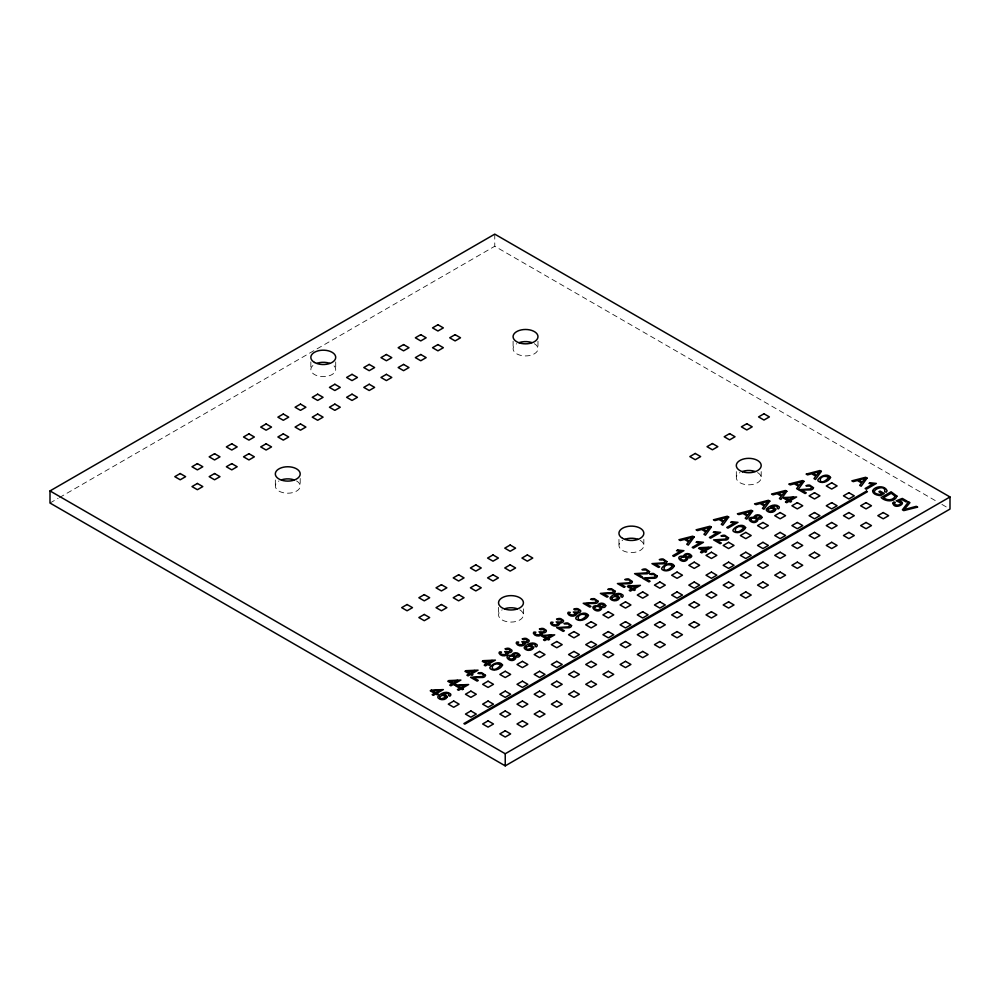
<?xml version="1.0" encoding="UTF-8"?>
<svg xmlns="http://www.w3.org/2000/svg" width="1000" height="1000" viewBox="0 0 1000 1000"><rect width="100%" height="100%" fill="white"/><g stroke="black" fill="none" stroke-linecap="round" stroke-linejoin="round"><path stroke-width="0.75" stroke-dasharray="5 3.75" d="M50 503.025L58.113 498.35M59.462 497.562L494.762 246.25L936.488 501.275M941.9 504.4L947.3 507.525M761.2 471.587L761.2 477.638M736.325 471.587L736.325 477.638M643.838 539.35L643.838 545.4M618.962 539.35L618.962 545.4M537.975 341.2L537.975 348.762M523.425 608.862L523.425 614.913M513.1 341.2L513.1 348.762M498.55 607.35L498.55 614.913M494.762 234.137L494.762 246.25M335.712 361.9L335.712 369.462M310.85 361.9L310.85 369.462M300.2 478.475L300.2 486.037M275.338 479.988L275.338 486.037M519.788 609.837A12.438 7.175 0 0 1 519.788 619.987A12.438 7.175 0 0 1 502.2 619.987A12.438 7.175 0 0 1 502.2 609.837M640.188 540.325A12.438 7.175 0 0 1 640.188 550.475A12.438 7.175 0 0 1 622.6 550.475A12.438 7.175 0 0 1 622.6 540.325M757.55 472.562A12.438 7.175 0 0 1 757.55 482.725A12.438 7.175 0 0 1 739.963 482.725A12.438 7.175 0 0 1 739.963 472.562M296.562 480.962A12.438 7.175 0 0 1 296.562 491.112A12.438 7.175 0 0 1 278.975 491.112A12.438 7.175 0 0 1 278.975 480.962M534.325 343.688A12.438 7.175 0 0 1 534.325 353.837A12.438 7.175 0 0 1 516.737 353.837A12.438 7.175 0 0 1 516.737 343.688M334.05 365.875A12.438 7.175 0 0 1 330.412 375.35A12.438 7.175 0 0 1 313.75 374.075A12.438 7.175 0 0 1 314.488 364.387"/><path stroke-width="1.5" d="M50 490.925L494.762 234.137L950 496.975L950 509.075L505.238 765.863L50 503.025L50 490.925L505.238 753.75L950 496.975M681.6 557.112L680.375 558.925L683.175 560.2A2.637 1.525 0 0 0 684.725 559.925L685.562 559.438A2.7 1.562 0 0 0 685.562 557.638L684.712 557.112A2.662 1.538 0 0 0 683.15 556.838M512.925 659.112L513.763 658.625A2.7 1.562 0 0 0 513.75 656.838M511.362 659.388L508.562 658.112L509.8 656.3A2.675 1.55 0 0 1 512.875 656.312M512.9 656.3L513.737 656.787M505.238 753.75L505.238 765.863M504.775 608.7A12.438 7.175 0 0 1 517.212 608.7M625.175 539.188A12.438 7.175 0 0 1 637.612 539.188M742.537 471.425A12.438 7.175 0 0 1 754.975 471.425M281.55 479.825A12.438 7.175 0 0 1 293.988 479.825M519.312 342.55A12.438 7.175 0 0 1 531.75 342.55M317.062 363.25A12.438 7.175 0 0 1 329.5 363.25M513.1 659A2.7 1.562 0 0 1 511.512 659.287M681.812 557.263A2.7 1.562 0 0 1 683.375 556.987M892.9 503.188C894.075 510.538 909.062 502.8 898.913 500.9L902.125 499.663L906.112 501.962L907.288 501.287L902.325 498.425L896.225 500.825L900.9 502.975A2.763 1.6 0 0 1 900.675 503.975L898.125 505.213L895.337 504.787A2.55 1.475 0 0 1 894.725 503.2L895.3 502.587L893.913 501.912L892.9 503.188M896.925 496.138C894.775 502.512 885.275 501.737 881.125 497.55L891.1 491.788L896.925 496.138M519.837 655.212L519.6 656.038A3.562 2.062 0 0 1 518.05 657.062L515.312 657.05L515.75 658.413C511.15 664.963 500.55 654.025 512.525 655.425L512.188 654.312C513.875 651.862 518.812 652.387 519.837 655.212M605.737 605.612L605.5 606.45A3.562 2.062 0 0 1 603.95 607.463L601.213 607.45L601.65 608.812C597.05 615.375 586.45 604.425 598.425 605.837L598.088 604.725C599.775 602.263 604.712 602.8 605.737 605.612M691.65 556.025L691.4 556.85A3.562 2.062 0 0 1 689.862 557.863L687.125 557.85L687.562 559.212C682.962 565.775 672.35 554.825 684.325 556.237L684 555.125C685.688 552.675 690.625 553.2 691.65 556.025M761.925 517.238L761.675 518.062A3.562 2.062 0 0 1 760.125 519.075L757.4 519.062L757.825 520.425C753.238 526.987 742.625 516.038 754.6 517.45L754.262 516.337C755.962 513.888 760.9 514.412 761.925 517.238M485.5 675.312L484.875 676.575A4.225 2.438 0 0 1 482.938 677.475L473.413 677.625L478.3 680.45L477.125 681.125L470.525 677.312L482.262 676.525L483.837 675.175L482.05 673.725A2.425 1.4 0 0 0 480 673.725L477.887 673.337L479.438 672.8A3.713 2.138 0 0 1 481.8 672.738L485.5 675.312M571.575 625.612L570.95 626.875A4.225 2.438 0 0 1 569.025 627.775L559.487 627.925L564.388 630.737L563.212 631.425L556.613 627.612L568.35 626.825L569.913 625.475L568.138 624.025A2.425 1.4 0 0 0 566.087 624.025L563.975 623.638L565.525 623.088A3.713 2.138 0 0 1 567.875 623.038L571.575 625.612M598.188 601.3L597.562 602.562A4.225 2.438 0 0 1 595.625 603.462L586.1 603.612L590.988 606.438L589.812 607.112L583.225 603.3L594.963 602.513L596.525 601.163L594.738 599.712A2.425 1.4 0 0 0 592.688 599.725L590.588 599.325L592.125 598.787A3.713 2.138 0 0 1 594.487 598.725L598.188 601.3M615.363 591.375L614.738 592.65A4.225 2.438 0 0 1 612.8 593.538L603.275 593.688L608.175 596.512L607 597.188L600.4 593.387L612.137 592.587L613.7 591.25L611.912 589.788A2.425 1.4 0 0 0 609.862 589.8L607.762 589.4L609.312 588.862A3.713 2.138 0 0 1 611.663 588.8L615.363 591.375M632.375 581.562L631.75 582.825A4.225 2.438 0 0 1 629.812 583.713L620.288 583.862L625.188 586.688L624 587.375L617.413 583.562L629.15 582.762L630.712 581.425L628.925 579.975A2.425 1.4 0 0 0 626.875 579.975L624.775 579.575L626.325 579.038A3.713 2.138 0 0 1 628.675 578.975L632.375 581.562M649.562 571.638L648.938 572.9A4.225 2.438 0 0 1 647 573.8L637.475 573.95L642.362 576.775L641.188 577.45L634.587 573.65L646.338 572.85L647.9 571.512L646.112 570.05A2.425 1.4 0 0 0 644.062 570.062L641.963 569.663L643.5 569.125A3.713 2.138 0 0 1 645.863 569.062L649.562 571.638M657.312 576.112L656.688 577.375A4.225 2.438 0 0 1 654.75 578.275L645.225 578.425L650.113 581.25L648.938 581.925L642.35 578.125L654.087 577.325L655.65 575.988L653.863 574.525A2.425 1.4 0 0 0 651.812 574.538L649.712 574.138L651.263 573.6A3.713 2.138 0 0 1 653.612 573.538L657.312 576.112M666.912 561.625L666.287 562.888A4.225 2.438 0 0 1 664.35 563.775L654.825 563.925L659.712 566.75L658.538 567.438L651.95 563.625L663.688 562.825L665.25 561.487L663.462 560.037A2.425 1.4 0 0 0 661.413 560.037L659.312 559.637L660.863 559.1A3.713 2.138 0 0 1 663.213 559.038L666.912 561.625M728.562 537.9L727.938 539.163A4.225 2.438 0 0 1 726.012 540.05L716.475 540.2L721.375 543.025L720.2 543.713L713.6 539.9L725.337 539.1L726.9 537.762L725.125 536.312A2.425 1.4 0 0 0 723.075 536.312L720.962 535.925L722.513 535.375A3.713 2.138 0 0 1 724.862 535.325L728.562 537.9M813.487 487.725L812.862 489A4.225 2.438 0 0 1 810.925 489.888L801.4 490.037L806.3 492.863L805.113 493.537L798.525 489.738L810.263 488.938L811.825 487.6L810.037 486.138A2.425 1.4 0 0 0 807.987 486.15L805.888 485.75L807.438 485.213A3.713 2.138 0 0 1 809.788 485.15L813.487 487.725M500.95 664.975C489.412 677.237 489.338 659.587 500.95 664.975M586.862 615.375C575.337 627.638 575.25 609.987 586.862 615.375M672.763 565.775C661.237 578.038 661.15 560.388 672.763 565.775M744.025 527.562C732.487 539.825 732.4 522.175 744.025 527.562M828.95 477.388C817.412 489.663 817.325 472 828.95 477.388M872.625 490.662C872.525 494.45 877.65 495.387 880.575 495.625L884.275 493.488L880.037 491.05L878.875 491.725L881.8 493.425L879.95 494.5C864.488 492.688 886.2 482.125 884.7 491.7L886.225 492.188L887.1 490.812C885.1 485.275 875.288 485.675 872.625 490.662M502.55 665.025C500.8 669 494.35 671.663 490.5 668.938A3.725 2.15 0 0 1 489.888 667.463C492.088 663.713 499.787 660.362 502.55 665.025M588.462 615.425C586.725 619.4 580.262 622.062 576.413 619.338A3.725 2.15 0 0 1 575.8 617.863C578 614.113 585.712 610.763 588.462 615.425M674.362 565.837C672.625 569.812 666.162 572.463 662.312 569.738A3.725 2.15 0 0 1 661.7 568.263C663.9 564.525 671.612 561.163 674.362 565.837M745.625 527.612C743.875 531.587 737.425 534.25 733.575 531.525A3.725 2.15 0 0 1 732.962 530.05C735.163 526.3 742.862 522.95 745.625 527.612M830.55 477.45C828.8 481.425 822.35 484.075 818.5 481.35A3.725 2.15 0 0 1 817.887 479.875C820.075 476.138 827.788 472.775 830.55 477.45M506.475 653.213L504.675 654.712L501.5 654.35A2.5 1.45 0 0 1 500.887 652.763L501.5 652.087L499.625 651.875A4.162 2.4 0 0 0 499.075 653.213C500.425 656.45 506.225 656.75 508.075 653.85L507.55 652.575L508.512 652.7A2.988 1.725 0 0 0 510.95 652.2L511.525 651.762A3.575 2.062 0 0 0 511.775 650.088L509.363 648.487A3.875 2.237 0 0 0 507.225 648.263L505.037 648.775L506.037 649.613L508.875 649.3L510.375 650.55L508.825 651.787L504.625 651.663L506.475 653.213M523.65 643.288L521.85 644.8L518.675 644.425A2.5 1.45 0 0 1 518.075 642.85L518.688 642.163L516.812 641.963A4.162 2.4 0 0 0 516.263 643.3C517.6 646.538 523.413 646.838 525.262 643.938L524.738 642.65L525.7 642.788A2.988 1.725 0 0 0 528.125 642.275L528.7 641.838A3.575 2.062 0 0 0 528.962 640.163L526.55 638.562A3.875 2.237 0 0 0 524.412 638.35L522.212 638.85L523.225 639.688L526.062 639.375L527.562 640.625L526 641.875L521.8 641.737L523.65 643.288M540.837 633.375L539.038 634.875L535.862 634.513A2.5 1.45 0 0 1 535.25 632.925L535.862 632.25L533.987 632.038A4.162 2.4 0 0 0 533.438 633.375C534.788 636.613 540.588 636.912 542.438 634.012L541.912 632.725L542.875 632.863A2.988 1.725 0 0 0 545.312 632.362L545.887 631.925A3.575 2.062 0 0 0 546.138 630.25L543.725 628.65A3.875 2.237 0 0 0 541.587 628.425L539.4 628.938L540.4 629.763L543.237 629.462L544.738 630.712L543.188 631.95L538.987 631.825L540.837 633.375M558.025 623.45L556.213 624.95L553.038 624.587A2.5 1.45 0 0 1 552.438 623.013L553.05 622.325L551.175 622.125A4.162 2.4 0 0 0 550.625 623.462C551.962 626.7 557.775 626.987 559.625 624.1L559.1 622.812L560.062 622.938A2.988 1.725 0 0 0 562.487 622.438L563.062 622A3.575 2.062 0 0 0 563.325 620.325L560.913 618.725A3.875 2.237 0 0 0 558.775 618.513L556.575 619.012L557.587 619.85L560.425 619.538L561.925 620.788L560.363 622.038L556.163 621.9L558.025 623.45M575.2 613.525L573.4 615.037L570.225 614.663A2.5 1.45 0 0 1 569.612 613.088L570.225 612.413L568.35 612.2A4.162 2.4 0 0 0 567.8 613.538C569.15 616.775 574.95 617.075 576.812 614.175L576.275 612.888L577.25 613.025A2.988 1.725 0 0 0 579.675 612.513L580.25 612.087A3.575 2.062 0 0 0 580.5 610.413L578.088 608.8A3.875 2.237 0 0 0 575.95 608.587L573.763 609.1L574.763 609.925L577.6 609.625L579.1 610.862L577.55 612.112L573.35 611.987L575.2 613.525M895.1 496.188C893.45 500.6 886.75 500.775 883.625 497.638L891.25 493.237L895.1 496.188M447.238 696.912C445.962 700.263 440.337 700.55 438.125 697.962A4.475 2.587 0 0 1 438.088 696.213C440.975 693.05 446.75 690.638 450.438 693.825A3.575 2.062 0 0 1 450.613 695.4L449.875 696.175L448.562 695.525L448.988 694.112L447.1 693.25L442.3 694.562L446.05 695.188L447.238 696.912M533.65 647.6C532.388 650.95 526.75 651.237 524.538 648.65A4.475 2.587 0 0 1 524.513 646.9C527.4 643.737 533.162 641.325 536.85 644.513A3.575 2.062 0 0 1 537.038 646.087L536.3 646.862L534.987 646.213L535.413 644.8L533.513 643.938L528.713 645.25L532.463 645.875L533.65 647.6M619.55 598.013C618.288 601.362 612.65 601.638 610.438 599.05A4.475 2.587 0 0 1 610.413 597.3C613.3 594.138 619.062 591.725 622.762 594.913A3.575 2.062 0 0 1 622.938 596.5L622.2 597.275L620.887 596.625L621.312 595.2L619.412 594.338L614.612 595.65L618.362 596.287L619.55 598.013M775.725 509.625C774.463 512.975 768.838 513.263 766.612 510.662A4.475 2.587 0 0 1 766.587 508.925C769.475 505.763 775.25 503.338 778.938 506.538A3.575 2.062 0 0 1 779.112 508.113L778.375 508.888L777.062 508.237L777.487 506.825L775.588 505.95L770.8 507.262L774.55 507.9L775.725 509.625M594.487 607.663L594.775 608.938L597.263 609.8A2.637 1.525 0 0 0 598.825 609.513L599.663 609.038A2.7 1.562 0 0 0 600.15 608.112A2.775 1.6 0 0 0 599.637 607.2L598.8 606.712A2.675 1.55 0 0 0 595.7 606.712L594.487 607.663M750.662 519.275L750.95 520.55L753.438 521.413A2.637 1.525 0 0 0 755 521.138L755.837 520.65A2.7 1.562 0 0 0 756.325 519.725A2.775 1.6 0 0 0 755.812 518.812L754.975 518.325A2.675 1.55 0 0 0 751.875 518.325L750.662 519.275M518.2 655.088L515.138 656.275L513.65 655.025L515.05 653.825A2.263 1.312 0 0 1 517.5 654.15L518.2 655.088M604.1 605.487L601.038 606.675L599.55 605.425L600.95 604.225A2.263 1.312 0 0 1 603.4 604.55L604.1 605.487M690.013 555.887L686.95 557.075L685.462 555.825L686.862 554.625A2.263 1.312 0 0 1 689.312 554.963L690.013 555.887M760.288 517.1L757.225 518.288L755.725 517.038L757.125 515.837A2.263 1.312 0 0 1 759.587 516.175L760.288 517.1M439.637 696.625L440.213 698.337A2.362 1.363 0 0 0 441.613 698.725L445.225 697.463A2.737 1.575 0 0 0 445.487 696.5L442.713 695.212L439.637 696.625M526.05 647.312L526.638 649.025A2.362 1.363 0 0 0 528.025 649.412L531.638 648.15A2.737 1.575 0 0 0 531.9 647.188L529.138 645.9L526.05 647.312M611.95 597.725L612.537 599.425A2.362 1.363 0 0 0 613.925 599.825L617.537 598.562A2.737 1.575 0 0 0 617.8 597.6L615.037 596.3L611.95 597.725M768.125 509.338L768.713 511.037A2.362 1.363 0 0 0 770.1 511.438L773.713 510.175A2.737 1.575 0 0 0 773.975 509.212L771.213 507.912L768.125 509.338M694.163 537L688.263 545.112L686.762 544.25L688.625 541.825L684.45 539.425L680.337 540.538L678.925 539.725L692.738 536.175L694.163 537M711.338 527.075L705.45 535.2L703.95 534.325L705.8 531.912L701.637 529.5L697.513 530.612L696.112 529.8L709.925 526.263L711.338 527.075M728.7 517.062L722.8 525.175L721.3 524.312L723.15 521.888L718.988 519.487L714.862 520.6L713.462 519.788L727.275 516.237L728.7 517.062M752.638 511.05L746.75 519.163L745.238 518.3L747.1 515.875L742.925 513.475L738.812 514.587L737.412 513.775L751.213 510.225L752.638 511.05M769.825 501.125L763.925 509.25L762.425 508.375L764.287 505.962L760.113 503.55L755.987 504.663L754.587 503.85L768.4 500.3L769.825 501.125M786.838 491.3L780.938 499.425L779.438 498.55L781.287 496.138L777.125 493.725L773 494.837L771.6 494.038L785.413 490.487L786.838 491.3M804.013 481.388L798.125 489.5L796.612 488.638L798.475 486.213L794.3 483.812L790.188 484.925L788.787 484.113L802.588 480.562L804.013 481.388M821.363 471.362L815.475 479.487L813.975 478.612L815.825 476.2L811.65 473.787L807.537 474.9L806.137 474.1L819.95 470.55L821.363 471.362M867.075 478.113L861.175 486.225L859.675 485.363L861.538 482.95L857.362 480.538L853.238 481.65L851.838 480.838L865.65 477.287L867.075 478.113M908.512 501.838L902.4 509.825L903.75 510.613L917.638 507.113L916.287 506.325L904.175 509.588L909.938 502.663L908.512 501.838M691.012 538.775L689.287 540.975L685.913 539.025L692.375 537.175L691.012 538.775M708.188 528.862L706.475 531.05L703.088 529.1L709.55 527.25L708.188 528.862M725.537 518.837L723.825 521.038L720.438 519.087L726.9 517.238L725.537 518.837M749.488 512.825L747.763 515.025L744.388 513.075L750.85 511.225L749.488 512.825M766.675 502.912L764.95 505.1L761.562 503.15L768.037 501.3L766.675 502.912M783.688 493.088L781.963 495.288L778.575 493.325L785.037 491.488L783.688 493.088M800.863 483.162L799.137 485.363L795.763 483.413L802.225 481.562L800.863 483.162M818.213 473.15L816.488 475.35L813.112 473.387L819.575 471.55L818.213 473.15M863.925 479.888L862.2 482.088L858.812 480.138L865.288 478.288L863.925 479.888M180.212 473.537L174.8 476.662L180.212 479.787L185.625 476.662L180.212 473.537M197.4 463.625L191.988 466.75L197.4 469.875L202.812 466.75L197.4 463.625M214.575 453.7L209.163 456.825L214.575 459.95L219.988 456.825L214.575 453.7M231.762 443.787L226.35 446.912L231.762 450.025L237.175 446.912L231.762 443.787M248.938 433.862L243.525 436.987L248.938 440.112L254.35 436.987L248.938 433.862M266.125 423.938L260.712 427.062L266.125 430.188L271.537 427.062L266.125 423.938M283.3 414.025L277.887 417.15L283.3 420.275L288.712 417.15L283.3 414.025M300.487 404.1L295.075 407.225L300.487 410.35L305.9 407.225L300.487 404.1M317.663 394.188L312.25 397.312L317.663 400.438L323.075 397.312L317.663 394.188M334.85 384.263L329.438 387.388L334.85 390.513L340.262 387.388L334.85 384.263M352.025 374.35L346.613 377.463L352.025 380.588L357.438 377.463L352.025 374.35M369.212 364.425L363.8 367.55L369.212 370.675L374.625 367.55L369.212 364.425M386.388 354.5L380.975 357.625L386.388 360.75L391.8 357.625L386.388 354.5M403.575 344.588L398.162 347.713L403.575 350.838L408.988 347.713L403.575 344.588M420.75 334.663L415.35 337.788L420.75 340.913L426.163 337.788L420.75 334.663M437.938 324.75L432.525 327.875L437.938 331L443.35 327.875L437.938 324.75M197.4 483.462L191.988 486.587L197.4 489.712L202.812 486.587L197.4 483.462M214.575 473.537L209.163 476.662L214.575 479.787L219.988 476.662L214.575 473.537M231.762 463.625L226.35 466.75L231.762 469.875L237.175 466.75L231.762 463.625M248.938 453.7L243.525 456.825L248.938 459.95L254.35 456.825L248.938 453.7M266.125 443.787L260.712 446.912L266.125 450.025L271.537 446.912L266.125 443.787M283.3 433.862L277.887 436.987L283.3 440.112L288.712 436.987L283.3 433.862M300.487 423.938L295.075 427.062L300.487 430.188L305.9 427.062L300.487 423.938M317.663 414.025L312.25 417.15L317.663 420.275L323.075 417.15L317.663 414.025M334.85 404.1L329.438 407.225L334.85 410.35L340.262 407.225L334.85 404.1M352.025 394.188L346.613 397.312L352.025 400.438L357.438 397.312L352.025 394.188M369.212 384.263L363.8 387.388L369.212 390.513L374.625 387.388L369.212 384.263M386.388 374.35L380.975 377.463L386.388 380.588L391.8 377.463L386.388 374.35M403.575 364.425L398.162 367.55L403.575 370.675L408.988 367.55L403.575 364.425M420.75 354.5L415.35 357.625L420.75 360.75L426.163 357.625L420.75 354.5M437.938 344.588L432.525 347.713L437.938 350.838L443.35 347.713L437.938 344.588M455.112 334.663L449.712 337.788L455.112 340.913L460.525 337.788L455.112 334.663M407.088 604.525L401.675 607.65L407.088 610.775L412.5 607.65L407.088 604.525M424.275 594.612L418.862 597.737L424.275 600.85L429.688 597.737L424.275 594.612M441.45 584.688L436.037 587.812L441.45 590.938L446.863 587.812L441.45 584.688M458.638 574.763L453.225 577.888L458.638 581.013L464.05 577.888L458.638 574.763M475.812 564.85L470.4 567.975L475.812 571.1L481.225 567.975L475.812 564.85M493 554.925L487.587 558.05L493 561.175L498.413 558.05L493 554.925M510.175 545.013L504.775 548.138L510.175 551.263L515.588 548.138L510.175 545.013M695.25 453.462L689.837 456.587L695.25 459.712L700.662 456.587L695.25 453.462M712.438 443.55L707.025 446.675L712.438 449.8L717.85 446.675L712.438 443.55M729.613 433.625L724.2 436.75L729.613 439.875L735.025 436.75L729.613 433.625M746.8 423.713L741.388 426.838L746.8 429.963L752.212 426.838L746.8 423.713M763.975 413.787L758.562 416.912L763.975 420.037L769.388 416.912L763.975 413.787M424.275 614.45L418.862 617.575L424.275 620.7L429.688 617.575L424.275 614.45M441.45 604.525L436.037 607.65L441.45 610.775L446.863 607.65L441.45 604.525M458.638 594.612L453.225 597.737L458.638 600.85L464.05 597.737L458.638 594.612M475.812 584.688L470.4 587.812L475.812 590.938L481.225 587.812L475.812 584.688M493 574.763L487.587 577.888L493 581.013L498.413 577.888L493 574.763M510.175 564.85L504.775 567.975L510.175 571.1L515.588 567.975L510.175 564.85M527.362 554.925L521.95 558.05L527.362 561.175L532.775 558.05L527.362 554.925M431.35 690.125L430.225 690.775L434.55 693.275L432.163 694.65L433.387 695.362L435.775 693.975L437.125 694.762L438.25 694.112L436.9 693.325L443.363 689.6L431.35 690.125M448.862 680.588L447.738 681.237L452.062 683.737L449.675 685.113L450.9 685.825L453.288 684.45L454.637 685.225L455.763 684.575L454.412 683.8L460.875 680.062L448.862 680.588M466.05 670.675L464.925 671.325L469.25 673.825L466.863 675.2L468.088 675.9L470.475 674.525L471.825 675.3L472.95 674.663L471.6 673.875L478.062 670.15L466.05 670.675M483.4 660.65L482.275 661.3L486.6 663.8L484.212 665.175L485.438 665.888L487.825 664.513L489.175 665.288L490.3 664.638L488.95 663.863L495.412 660.125L483.4 660.65M677.738 550L676.55 550.688L680.475 551.25L672.675 555.75L673.9 556.462L683.913 550.675L677.738 550M440.175 690.025L435.675 692.625L432.55 690.825L440.175 690.025M697.275 541.638L696.1 542.325L700.025 542.888L692.212 547.4L693.438 548.1L703.462 542.312L697.275 541.638M714.463 531.725L713.275 532.413L717.2 532.962L709.4 537.475L710.625 538.188L720.638 532.4L714.463 531.725M731.812 521.7L730.625 522.388L734.55 522.95L726.75 527.463L727.975 528.162L737.987 522.375L731.812 521.7M457.688 680.5L453.188 683.088L450.062 681.287L457.688 680.5M474.875 670.575L470.375 673.175L467.25 671.363L474.875 670.575M492.225 660.562L487.725 663.15L484.6 661.35L492.225 660.562M456.613 685.062L455.487 685.713L459.825 688.213L457.425 689.587L458.65 690.3L461.05 688.925L462.388 689.7L463.512 689.05L462.163 688.275L468.638 684.538L456.613 685.062M542.7 635.363L541.575 636.013L545.9 638.513L543.513 639.888L544.738 640.6L547.125 639.225L548.475 640L549.6 639.35L548.25 638.575L554.712 634.837L542.7 635.363M628.425 585.875L627.312 586.525L631.638 589.012L629.25 590.4L630.475 591.1L632.863 589.725L634.212 590.5L635.325 589.85L633.987 589.075L640.45 585.35L628.425 585.875M784.613 497.488L783.487 498.137L787.812 500.637L785.425 502.013L786.65 502.725L789.038 501.337L790.387 502.113L791.513 501.475L790.163 500.688L796.625 496.962L784.613 497.488M699.688 547.65L698.562 548.3L702.887 550.8L700.5 552.175L701.725 552.888L704.112 551.512L705.462 552.288L706.587 551.638L705.238 550.862L711.7 547.125L699.688 547.65M465.438 684.975L460.938 687.562L457.825 685.763L465.438 684.975M551.525 635.275L547.025 637.863L543.9 636.062L551.525 635.275M637.25 585.775L632.762 588.375L629.637 586.562L637.25 585.775M793.438 497.388L788.938 499.988L785.812 498.188L793.438 497.388M708.512 547.55L704.013 550.15L700.888 548.35L708.512 547.55M453.7 701.025L448.288 704.15L453.7 707.275L459.113 704.15L453.7 701.025M470.875 691.112L465.462 694.237L470.875 697.362L476.287 694.237L470.875 691.112M488.062 681.188L482.65 684.312L488.062 687.438L493.475 684.312L488.062 681.188M505.238 671.275L499.825 674.4L505.238 677.525L510.65 674.4L505.238 671.275M522.425 661.35L517.013 664.475L522.425 667.6L527.837 664.475L522.425 661.35M539.6 651.425L534.2 654.55L539.6 657.675L545.013 654.55L539.6 651.425M556.788 641.513L551.375 644.638L556.788 647.763L562.2 644.638L556.788 641.513M573.962 631.587L568.562 634.712L573.962 637.837L579.375 634.712L573.962 631.587M591.15 621.675L585.737 624.8L591.15 627.925L596.562 624.8L591.15 621.675M608.337 611.75L602.925 614.875L608.337 618L613.737 614.875L608.337 611.75M625.513 601.838L620.1 604.963L625.513 608.075L630.925 604.963L625.513 601.838M642.7 591.912L637.288 595.037L642.7 598.162L648.1 595.037L642.7 591.912M659.875 581.987L654.463 585.112L659.875 588.237L665.288 585.112L659.875 581.987M677.062 572.075L671.65 575.2L677.062 578.325L682.475 575.2L677.062 572.075M694.237 562.15L688.825 565.275L694.237 568.4L699.65 565.275L694.237 562.15M711.425 552.238L706.012 555.363L711.425 558.488L716.838 555.363L711.425 552.238M728.6 542.312L723.188 545.438L728.6 548.562L734.013 545.438L728.6 542.312M745.788 532.4L740.375 535.525L745.788 538.638L751.2 535.525L745.788 532.4M762.962 522.475L757.55 525.6L762.962 528.725L768.375 525.6L762.962 522.475M780.15 512.55L774.737 515.675L780.15 518.8L785.562 515.675L780.15 512.55M797.325 502.638L791.912 505.763L797.325 508.888L802.738 505.763L797.325 502.638M814.513 492.713L809.1 495.838L814.513 498.963L819.925 495.838L814.513 492.713M831.688 482.8L826.275 485.925L831.688 489.05L837.1 485.925L831.688 482.8M470.875 710.95L465.462 714.075L470.875 717.2L476.287 714.075L470.875 710.95M488.062 701.025L482.65 704.15L488.062 707.275L493.475 704.15L488.062 701.025M505.238 691.112L499.825 694.237L505.238 697.362L510.65 694.237L505.238 691.112M522.425 681.188L517.013 684.312L522.425 687.438L527.837 684.312L522.425 681.188M539.6 671.275L534.2 674.4L539.6 677.525L545.013 674.4L539.6 671.275M556.788 661.35L551.375 664.475L556.788 667.6L562.2 664.475L556.788 661.35M573.962 651.425L568.562 654.55L573.962 657.675L579.375 654.55L573.962 651.425M591.15 641.513L585.737 644.638L591.15 647.763L596.562 644.638L591.15 641.513M608.337 631.587L602.925 634.712L608.337 637.837L613.737 634.712L608.337 631.587M625.513 621.675L620.1 624.8L625.513 627.925L630.925 624.8L625.513 621.675M642.7 611.75L637.288 614.875L642.7 618L648.1 614.875L642.7 611.75M659.875 601.838L654.463 604.963L659.875 608.075L665.288 604.963L659.875 601.838M677.062 591.912L671.65 595.037L677.062 598.162L682.475 595.037L677.062 591.912M694.237 581.987L688.825 585.112L694.237 588.237L699.65 585.112L694.237 581.987M711.425 572.075L706.012 575.2L711.425 578.325L716.838 575.2L711.425 572.075M728.6 562.15L723.188 565.275L728.6 568.4L734.013 565.275L728.6 562.15M745.788 552.238L740.375 555.363L745.788 558.488L751.2 555.363L745.788 552.238M762.962 542.312L757.55 545.438L762.962 548.562L768.375 545.438L762.962 542.312M780.15 532.4L774.737 535.525L780.15 538.638L785.562 535.525L780.15 532.4M797.325 522.475L791.912 525.6L797.325 528.725L802.738 525.6L797.325 522.475M814.513 512.55L809.1 515.675L814.513 518.8L819.925 515.675L814.513 512.55M831.688 502.638L826.275 505.763L831.688 508.888L837.1 505.763L831.688 502.638M848.875 492.713L843.462 495.838L848.875 498.963L854.287 495.838L848.875 492.713M870.188 482.762L869 483.438L872.925 484L865.125 488.512L866.35 489.212L876.363 483.438L870.188 482.762M866.462 491.15L463.888 723.575L464.837 724.137L867.425 491.712L866.462 491.15M488.062 720.863L482.65 723.988L488.062 727.113L493.475 723.988L488.062 720.863M505.238 710.95L499.825 714.075L505.238 717.2L510.65 714.075L505.238 710.95M522.425 701.025L517.013 704.15L522.425 707.275L527.837 704.15L522.425 701.025M539.6 691.112L534.2 694.237L539.6 697.362L545.013 694.237L539.6 691.112M556.788 681.188L551.375 684.312L556.788 687.438L562.2 684.312L556.788 681.188M573.962 671.275L568.562 674.4L573.962 677.525L579.375 674.4L573.962 671.275M591.15 661.35L585.737 664.475L591.15 667.6L596.562 664.475L591.15 661.35M608.337 651.425L602.925 654.55L608.337 657.675L613.737 654.55L608.337 651.425M625.513 641.513L620.1 644.638L625.513 647.763L630.925 644.638L625.513 641.513M642.7 631.587L637.288 634.712L642.7 637.837L648.1 634.712L642.7 631.587M659.875 621.675L654.463 624.8L659.875 627.925L665.288 624.8L659.875 621.675M677.062 611.75L671.65 614.875L677.062 618L682.475 614.875L677.062 611.75M694.237 601.838L688.825 604.963L694.237 608.075L699.65 604.963L694.237 601.838M711.425 591.912L706.012 595.037L711.425 598.162L716.838 595.037L711.425 591.912M728.6 581.987L723.188 585.112L728.6 588.237L734.013 585.112L728.6 581.987M745.788 572.075L740.375 575.2L745.788 578.325L751.2 575.2L745.788 572.075M762.962 562.15L757.55 565.275L762.962 568.4L768.375 565.275L762.962 562.15M780.15 552.238L774.737 555.363L780.15 558.488L785.562 555.363L780.15 552.238M797.325 542.312L791.912 545.438L797.325 548.562L802.738 545.438L797.325 542.312M814.513 532.4L809.1 535.525L814.513 538.638L819.925 535.525L814.513 532.4M831.688 522.475L826.275 525.6L831.688 528.725L837.1 525.6L831.688 522.475M848.875 512.55L843.462 515.675L848.875 518.8L854.287 515.675L848.875 512.55M866.05 502.638L860.638 505.763L866.05 508.888L871.462 505.763L866.05 502.638M505.238 730.788L499.825 733.913L505.238 737.038L510.65 733.913L505.238 730.788M522.425 720.863L517.013 723.988L522.425 727.113L527.837 723.988L522.425 720.863M539.6 710.95L534.2 714.075L539.6 717.2L545.013 714.075L539.6 710.95M556.788 701.025L551.375 704.15L556.788 707.275L562.2 704.15L556.788 701.025M573.962 691.112L568.562 694.237L573.962 697.362L579.375 694.237L573.962 691.112M591.15 681.188L585.737 684.312L591.15 687.438L596.562 684.312L591.15 681.188M608.337 671.275L602.925 674.4L608.337 677.525L613.737 674.4L608.337 671.275M625.513 661.35L620.1 664.475L625.513 667.6L630.925 664.475L625.513 661.35M642.7 651.425L637.288 654.55L642.7 657.675L648.1 654.55L642.7 651.425M659.875 641.513L654.463 644.638L659.875 647.763L665.288 644.638L659.875 641.513M677.062 631.587L671.65 634.712L677.062 637.837L682.475 634.712L677.062 631.587M694.237 621.675L688.825 624.8L694.237 627.925L699.65 624.8L694.237 621.675M711.425 611.75L706.012 614.875L711.425 618L716.838 614.875L711.425 611.75M728.6 601.838L723.188 604.963L728.6 608.075L734.013 604.963L728.6 601.838M745.788 591.912L740.375 595.037L745.788 598.162L751.2 595.037L745.788 591.912M762.962 581.987L757.55 585.112L762.962 588.237L768.375 585.112L762.962 581.987M780.15 572.075L774.737 575.2L780.15 578.325L785.562 575.2L780.15 572.075M797.325 562.15L791.912 565.275L797.325 568.4L802.738 565.275L797.325 562.15M814.513 552.238L809.1 555.363L814.513 558.488L819.925 555.363L814.513 552.238M831.688 542.312L826.275 545.438L831.688 548.562L837.1 545.438L831.688 542.312M848.875 532.4L843.462 535.525L848.875 538.638L854.287 535.525L848.875 532.4M866.05 522.475L860.638 525.6L866.05 528.725L871.462 525.6L866.05 522.475M883.238 512.55L877.825 515.675L883.238 518.8L888.65 515.675L883.238 512.55M622.6 538.375A12.438 7.175 0 0 0 643.413 535.15A12.438 7.175 0 0 0 628.175 526.362A12.438 7.175 0 0 0 622.6 538.375M504.775 609.025A12.438 7.175 0 0 0 523.425 602.812A12.438 7.175 0 0 0 504.775 596.587A12.438 7.175 0 0 0 504.775 609.025M742.537 471.75A12.438 7.175 0 0 0 761.2 465.538A12.438 7.175 0 0 0 742.537 459.312A12.438 7.175 0 0 0 742.537 471.75M519.312 342.875A12.438 7.175 0 0 0 537.975 336.662A12.438 7.175 0 0 0 519.312 330.438A12.438 7.175 0 0 0 519.312 342.875M281.55 480.15A12.438 7.175 0 0 0 300.2 473.938A12.438 7.175 0 0 0 281.55 467.713A12.438 7.175 0 0 0 281.55 480.15M314.488 362.438A12.438 7.175 0 0 0 335.288 359.212A12.438 7.175 0 0 0 320.062 350.425A12.438 7.175 0 0 0 314.488 362.438"/></g></svg>
